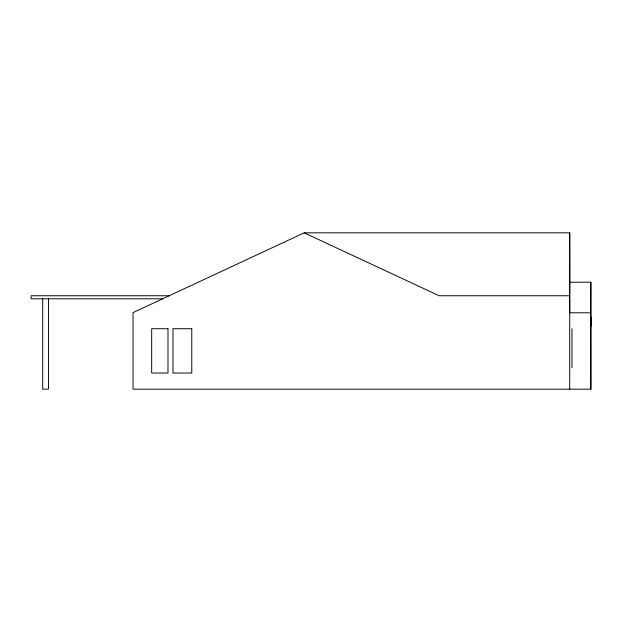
<?xml version="1.0" encoding="UTF-8"?>
<svg xmlns="http://www.w3.org/2000/svg" width="622" height="622" viewBox="0 0 622 622"><rect width="100%" height="100%" fill="white"/><g stroke="black" fill="none" stroke-linecap="round" stroke-linejoin="round"><path stroke-width="0.93" d="M590.853 321.247L590.807 326.091L590.822 317.15M569.713 389.17L569.721 232.83L304.189 232.83L133.054 312.602L133.054 389.17L590.9 389.17L590.846 282.217L569.768 282.217L569.713 312.78L590.791 312.78L590.846 282.217M590.814 321.247L590.869 317.15M590.814 319.483L590.861 318.192M169.192 295.753L31.1 295.753L31.1 298.801L162.645 298.801M569.604 295.753L439.194 295.753L304.189 232.83M590.877 319.483L590.884 326.091M569.721 232.83L569.806 283.165M590.791 312.78L590.791 389.17M571.991 328.727L571.991 367.757M48.485 298.801L48.485 389.17L42.7 389.17L42.7 298.801M167.987 328.727L151.675 328.727L151.675 373.037L167.987 373.037L167.987 328.727M191.77 328.727L172.97 328.727L172.97 373.037L191.77 373.037L191.77 328.727"/></g></svg>
